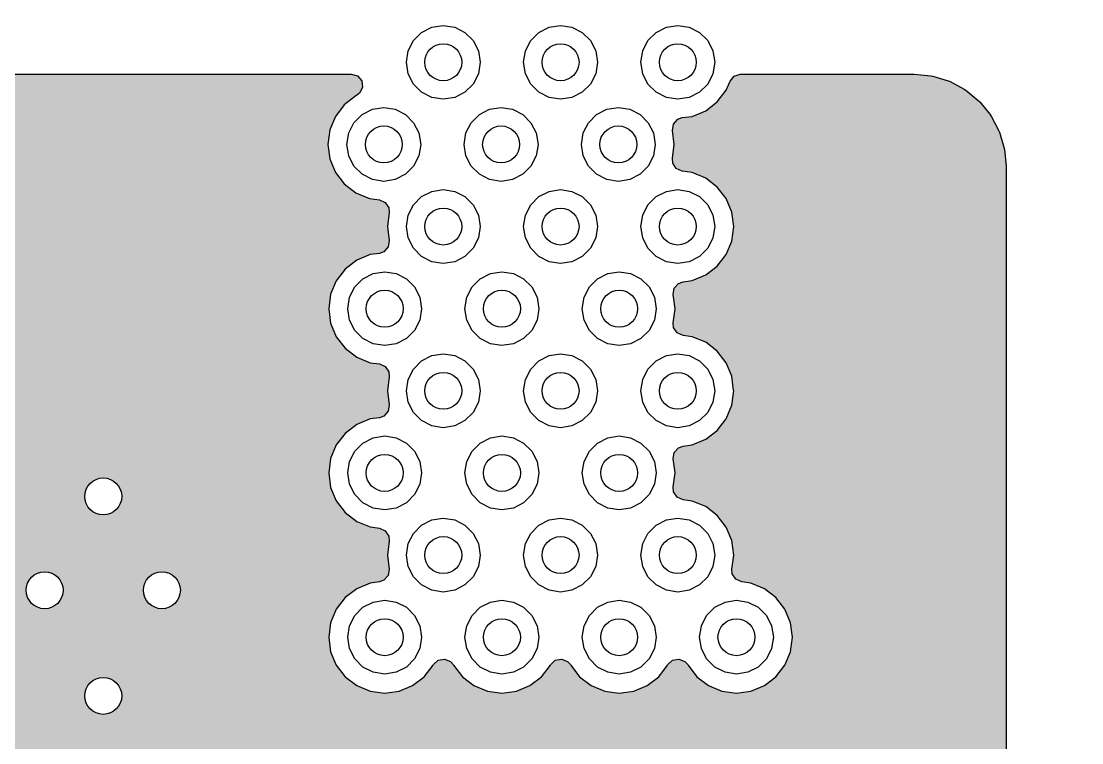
# Model space of a CAD drawing. Header units: millimetres. Extents: x -3894 to -3474, y -291 to 6.
# Drawn here: x -3807.36 to -3795.87, y -209.25 to -201.44 of the extents above; entities that cross this region are included whole.
import ezdxf

# ---------------------------------------------------------------- set-up
doc = ezdxf.new("R2010")
doc.units = ezdxf.units.MM
doc.layers.add('BLACK', color=7, linetype='Continuous')

msp = doc.modelspace()

# ---------------------------------------------------------------- hatches: boundary and pattern name
h = msp.add_hatch(color=256)
h.paths.add_polyline_path([(-3808.922, -208.92, -0.555985), (-3809.211, -208.741, -0.555985), (-3808.922, -208.562), (-3808.922, -206.761, -0.555985), (-3809.211, -206.582, -0.555985), (-3808.922, -206.403), (-3808.922, -202.01), (-3812.214, -202.01), (-3812.269, -202.023), (-3812.321, -202.071), (-3812.338, -202.138), (-3812.316, -202.205), (-3812.237, -202.268), (-3812.139, -202.344), (-3812.042, -202.469), (-3811.982, -202.615), (-3811.961, -202.772), (-3811.982, -202.929), (-3812.042, -203.075), (-3812.139, -203.2), (-3812.264, -203.296), (-3812.41, -203.357), (-3812.509, -203.37), (-3812.559, -203.388), (-3812.605, -203.44), (-3812.616, -203.509), (-3812.596, -203.661), (-3812.616, -203.813), (-3812.612, -203.865), (-3812.573, -203.923), (-3812.509, -203.952), (-3812.41, -203.965), (-3812.264, -204.025), (-3812.139, -204.122), (-3812.042, -204.247), (-3811.982, -204.393), (-3811.961, -204.55), (-3811.982, -204.707), (-3812.042, -204.853), (-3812.139, -204.978), (-3812.264, -205.074), (-3812.41, -205.135), (-3812.509, -205.148), (-3812.559, -205.166), (-3812.605, -205.218), (-3812.616, -205.287), (-3812.596, -205.439), (-3812.616, -205.591), (-3812.612, -205.643), (-3812.573, -205.701), (-3812.509, -205.73), (-3812.41, -205.743), (-3812.264, -205.803), (-3812.139, -205.9), (-3812.042, -206.025), (-3811.982, -206.171), (-3811.975, -206.223), (-3811.961, -206.328), (-3811.961, -206.328), (-3811.962, -206.335), (-3811.982, -206.485), (-3812.042, -206.631), (-3812.139, -206.756), (-3812.264, -206.852), (-3812.41, -206.913), (-3812.509, -206.926), (-3812.559, -206.944), (-3812.605, -206.996), (-3812.616, -207.065), (-3812.596, -207.217), (-3812.616, -207.369), (-3812.612, -207.421), (-3812.573, -207.479), (-3812.509, -207.508), (-3812.41, -207.521), (-3812.264, -207.581), (-3812.139, -207.678), (-3812.042, -207.803), (-3811.982, -207.949), (-3811.961, -208.106), (-3811.982, -208.263), (-3812.042, -208.409), (-3812.139, -208.534), (-3812.264, -208.63), (-3812.41, -208.691), (-3812.515, -208.705), (-3812.567, -208.711), (-3812.645, -208.701), (-3812.724, -208.691), (-3812.87, -208.63), (-3812.995, -208.534), (-3813.103, -208.393), (-3813.125, -208.368), (-3813.19, -208.342), (-3813.259, -208.355), (-3813.305, -208.4), (-3813.409, -208.534), (-3813.534, -208.63), (-3813.68, -208.691), (-3813.785, -208.705), (-3813.837, -208.711), (-3813.915, -208.701), (-3813.994, -208.691), (-3814.14, -208.63), (-3814.265, -208.534), (-3814.361, -208.409), (-3814.422, -208.263), (-3814.422, -208.263), (-3814.443, -208.106), (-3814.422, -207.949), (-3814.422, -207.949), (-3814.361, -207.803), (-3814.265, -207.678), (-3814.14, -207.581), (-3813.994, -207.521), (-3813.994, -207.521), (-3813.894, -207.508), (-3813.845, -207.49), (-3813.798, -207.438), (-3813.788, -207.369), (-3813.808, -207.217), (-3813.788, -207.065), (-3813.792, -207.013), (-3813.83, -206.954), (-3813.894, -206.926), (-3813.994, -206.913), (-3814.14, -206.852), (-3814.265, -206.756), (-3814.373, -206.615), (-3814.395, -206.59), (-3814.46, -206.564), (-3814.529, -206.577), (-3814.575, -206.622), (-3814.679, -206.756), (-3814.804, -206.852), (-3814.95, -206.913), (-3815.094, -206.932), (-3815.108, -206.935), (-3815.168, -206.97), (-3815.199, -207.033), (-3815.192, -207.102), (-3815.157, -207.187), (-3815.136, -207.344), (-3815.157, -207.501), (-3815.217, -207.647), (-3815.314, -207.772), (-3815.439, -207.868), (-3815.585, -207.929), (-3815.69, -207.943), (-3815.742, -207.949), (-3815.82, -207.939), (-3815.899, -207.929), (-3816.045, -207.868), (-3816.17, -207.772), (-3816.266, -207.647), (-3816.294, -207.581), (-3816.327, -207.501), (-3816.327, -207.501), (-3816.348, -207.344), (-3816.327, -207.187), (-3816.295, -207.109), (-3816.29, -207.095), (-3816.291, -207.026), (-3816.329, -206.967), (-3816.393, -206.939), (-3816.467, -206.929), (-3816.539, -206.92), (-3816.685, -206.859), (-3816.81, -206.763), (-3816.906, -206.638), (-3816.967, -206.492), (-3816.967, -206.492), (-3816.988, -206.335), (-3816.968, -206.189), (-3816.97, -206.115), (-3817.008, -206.057), (-3817.072, -206.029), (-3817.139, -206.02), (-3817.285, -205.959), (-3817.41, -205.863), (-3817.506, -205.738), (-3817.567, -205.592), (-3817.567, -205.592), (-3817.588, -205.435), (-3817.567, -205.278), (-3817.567, -205.278), (-3817.506, -205.132), (-3817.41, -205.007), (-3817.285, -204.91), (-3817.139, -204.85), (-3817.069, -204.841), (-3817.02, -204.823), (-3816.973, -204.771), (-3816.963, -204.702), (-3816.983, -204.55), (-3816.962, -204.393), (-3816.962, -204.393), (-3816.901, -204.247), (-3816.805, -204.122), (-3816.68, -204.025), (-3816.534, -203.965), (-3816.434, -203.952), (-3816.385, -203.934), (-3816.338, -203.882), (-3816.328, -203.813), (-3816.348, -203.661), (-3816.328, -203.509), (-3816.332, -203.457), (-3816.37, -203.398), (-3816.434, -203.37), (-3816.534, -203.357), (-3816.68, -203.296), (-3816.805, -203.2), (-3816.901, -203.075), (-3816.912, -203.049), (-3816.962, -202.929), (-3816.962, -202.929), (-3816.983, -202.772), (-3816.962, -202.615), (-3816.962, -202.615), (-3816.901, -202.469), (-3816.805, -202.344), (-3816.673, -202.242), (-3816.673, -202.242), (-3816.636, -202.215), (-3816.607, -202.151), (-3816.617, -202.082), (-3816.663, -202.029), (-3816.73, -202.01), (-3819.181, -202.01), (-3819.193, -202.01), (-3819.37, -202.028), (-3819.394, -202.033), (-3819.558, -202.082), (-3819.58, -202.092), (-3819.732, -202.173), (-3819.752, -202.186), (-3819.885, -202.295), (-3819.902, -202.312), (-3820.011, -202.445), (-3820.024, -202.465), (-3820.105, -202.616), (-3820.114, -202.639), (-3820.164, -202.803), (-3820.169, -202.827), (-3820.186, -203.004), (-3820.187, -203.016), (-3820.187, -209.122), (-3820.187, -210.147), (-3808.922, -210.147)])
h.paths.add_polyline_path([(-3803.947, -204.853), (-3804.008, -204.707), (-3804.008, -204.707), (-3804.029, -204.55), (-3804.008, -204.393), (-3804.008, -204.393), (-3803.947, -204.247), (-3803.851, -204.122), (-3803.726, -204.025), (-3803.58, -203.965), (-3803.48, -203.952), (-3803.431, -203.934), (-3803.384, -203.882), (-3803.374, -203.813), (-3803.394, -203.661), (-3803.374, -203.51), (-3803.378, -203.458), (-3803.417, -203.399), (-3803.48, -203.371), (-3803.589, -203.357), (-3803.735, -203.296), (-3803.861, -203.2), (-3803.957, -203.075), (-3803.967, -203.049), (-3804.017, -202.929), (-3804.017, -202.929), (-3804.038, -202.772), (-3804.017, -202.615), (-3804.017, -202.615), (-3803.957, -202.469), (-3803.861, -202.344), (-3803.729, -202.242), (-3803.729, -202.242), (-3803.691, -202.215), (-3803.662, -202.151), (-3803.672, -202.082), (-3803.718, -202.029), (-3803.785, -202.01), (-3808.922, -202.01), (-3808.922, -206.403, -0.285359), (-3808.811, -206.582, -0.285359), (-3808.922, -206.761), (-3808.922, -208.562, -0.285359), (-3808.811, -208.741, -0.285359), (-3808.922, -208.92), (-3808.922, -210.147), (-3796.692, -210.147), (-3796.692, -203.016), (-3796.692, -203.004), (-3796.71, -202.827), (-3796.715, -202.803), (-3796.764, -202.639), (-3796.774, -202.616), (-3796.855, -202.465), (-3796.868, -202.445), (-3796.977, -202.312), (-3796.994, -202.295), (-3797.127, -202.186), (-3797.147, -202.173), (-3797.298, -202.092), (-3797.321, -202.082), (-3797.485, -202.033), (-3797.509, -202.028), (-3797.686, -202.01), (-3797.698, -202.01), (-3799.568, -202.01), (-3799.572, -202.01), (-3799.638, -202.032), (-3799.682, -202.086), (-3799.723, -202.186), (-3799.82, -202.311), (-3799.945, -202.407), (-3800.091, -202.468), (-3800.2, -202.482), (-3800.249, -202.5), (-3800.296, -202.552), (-3800.306, -202.621), (-3800.287, -202.772), (-3800.306, -202.922), (-3800.302, -202.975), (-3800.264, -203.033), (-3800.2, -203.061), (-3800.091, -203.076), (-3800.091, -203.076), (-3799.945, -203.136), (-3799.82, -203.233), (-3799.723, -203.358), (-3799.663, -203.504), (-3799.642, -203.661), (-3799.663, -203.818), (-3799.723, -203.964), (-3799.82, -204.089), (-3799.945, -204.185), (-3800.091, -204.246), (-3800.19, -204.259), (-3800.24, -204.277), (-3800.286, -204.329), (-3800.297, -204.398), (-3800.277, -204.55), (-3800.297, -204.702), (-3800.293, -204.754), (-3800.254, -204.812), (-3800.19, -204.841), (-3800.091, -204.854), (-3799.945, -204.914), (-3799.82, -205.011), (-3799.723, -205.136), (-3799.663, -205.282), (-3799.643, -205.435), (-3799.642, -205.439), (-3799.663, -205.596), (-3799.723, -205.742), (-3799.82, -205.867), (-3799.945, -205.963), (-3800.091, -206.024), (-3800.19, -206.037), (-3800.24, -206.055), (-3800.286, -206.107), (-3800.297, -206.176), (-3800.277, -206.328), (-3800.297, -206.48), (-3800.293, -206.532), (-3800.254, -206.59), (-3800.19, -206.619), (-3800.091, -206.632), (-3799.945, -206.692), (-3799.82, -206.789), (-3799.723, -206.914), (-3799.663, -207.06), (-3799.642, -207.217), (-3799.662, -207.369), (-3799.658, -207.421), (-3799.619, -207.479), (-3799.555, -207.508), (-3799.456, -207.521), (-3799.31, -207.581), (-3799.185, -207.678), (-3799.088, -207.803), (-3799.028, -207.949), (-3799.007, -208.106), (-3799.028, -208.263), (-3799.088, -208.409), (-3799.185, -208.534), (-3799.31, -208.63), (-3799.456, -208.691), (-3799.561, -208.705), (-3799.613, -208.711), (-3799.691, -208.701), (-3799.77, -208.691), (-3799.916, -208.63), (-3800.041, -208.534), (-3800.149, -208.393), (-3800.171, -208.368), (-3800.236, -208.342), (-3800.305, -208.355), (-3800.351, -208.4), (-3800.455, -208.534), (-3800.58, -208.63), (-3800.726, -208.691), (-3800.831, -208.705), (-3800.883, -208.711), (-3800.961, -208.701), (-3801.04, -208.691), (-3801.186, -208.63), (-3801.311, -208.534), (-3801.419, -208.393), (-3801.441, -208.368), (-3801.506, -208.342), (-3801.575, -208.355), (-3801.621, -208.4), (-3801.725, -208.534), (-3801.85, -208.63), (-3801.996, -208.691), (-3802.101, -208.705), (-3802.153, -208.711), (-3802.231, -208.701), (-3802.31, -208.691), (-3802.456, -208.63), (-3802.581, -208.534), (-3802.689, -208.393), (-3802.711, -208.368), (-3802.776, -208.342), (-3802.845, -208.355), (-3802.891, -208.4), (-3802.995, -208.534), (-3803.12, -208.63), (-3803.266, -208.691), (-3803.371, -208.705), (-3803.423, -208.711), (-3803.501, -208.701), (-3803.58, -208.691), (-3803.726, -208.63), (-3803.851, -208.534), (-3803.947, -208.409), (-3804.008, -208.263), (-3804.008, -208.263), (-3804.029, -208.106), (-3804.008, -207.949), (-3804.008, -207.949), (-3803.947, -207.803), (-3803.851, -207.678), (-3803.726, -207.581), (-3803.58, -207.521), (-3803.48, -207.508), (-3803.431, -207.49), (-3803.384, -207.438), (-3803.374, -207.369), (-3803.394, -207.217), (-3803.374, -207.065), (-3803.378, -207.013), (-3803.416, -206.954), (-3803.48, -206.926), (-3803.58, -206.913), (-3803.726, -206.852), (-3803.851, -206.756), (-3803.947, -206.631), (-3804.008, -206.485), (-3804.008, -206.485), (-3804.029, -206.328), (-3804.008, -206.171), (-3804.008, -206.171), (-3803.947, -206.025), (-3803.851, -205.9), (-3803.726, -205.803), (-3803.58, -205.743), (-3803.48, -205.73), (-3803.431, -205.712), (-3803.384, -205.66), (-3803.374, -205.591), (-3803.394, -205.439), (-3803.374, -205.287), (-3803.378, -205.235), (-3803.416, -205.176), (-3803.48, -205.148), (-3803.58, -205.135), (-3803.726, -205.074), (-3803.851, -204.978)])
h.paths.add_polyline_path([(-3807.541, -206.582, -1), (-3807.941, -206.582, -1)], flags=16)
h.paths.add_polyline_path([(-3806.271, -206.582, -1), (-3806.671, -206.582, -1)], flags=16)
h.paths.add_polyline_path([(-3806.906, -207.598, -1), (-3807.306, -207.598, -1)], flags=16)
h.paths.add_polyline_path([(-3808.176, -207.598, -1), (-3808.576, -207.598, -1)], flags=16)
h.paths.add_polyline_path([(-3805.636, -207.598, -1), (-3806.036, -207.598, -1)], flags=16)
h.paths.add_polyline_path([(-3807.541, -208.741, -1), (-3807.941, -208.741, -1)], flags=16)
h.paths.add_polyline_path([(-3806.271, -208.741, -1), (-3806.671, -208.741, -1)], flags=16)
h.paths.add_polyline_path([(-3806.906, -209.757, -1), (-3807.306, -209.757, -1)], flags=16)
h.paths.add_polyline_path([(-3808.176, -209.757, -1), (-3808.576, -209.757, -1)], flags=16)
h.paths.add_polyline_path([(-3805.636, -209.757, -1), (-3806.036, -209.757, -1)], flags=16)

# ---------------------------------------------------------------- linework, layer by layer
at = {"layer": 'BLACK', "linetype": 'Continuous'}
for p, q in [((-3802.911, -201.502), (-3802.788, -201.483)), ((-3802.788, -201.483), (-3802.664, -201.502)), ((-3801.641, -201.502), (-3801.518, -201.483)), ((-3801.518, -201.483), (-3801.394, -201.502)), ((-3800.371, -201.502), (-3800.248, -201.483)), ((-3800.248, -201.483), (-3800.124, -201.502)), ((-3803.111, -201.648), (-3803.023, -201.559)), ((-3803.023, -201.559), (-3802.911, -201.502)), ((-3802.664, -201.502), (-3802.553, -201.559)), ((-3802.553, -201.559), (-3802.464, -201.648)), ((-3801.841, -201.648), (-3801.753, -201.559)), ((-3801.753, -201.559), (-3801.641, -201.502)), ((-3801.394, -201.502), (-3801.283, -201.559)), ((-3801.283, -201.559), (-3801.194, -201.648)), ((-3800.571, -201.648), (-3800.483, -201.559)), ((-3800.483, -201.559), (-3800.371, -201.502)), ((-3800.124, -201.502), (-3800.013, -201.559)), ((-3800.013, -201.559), (-3799.924, -201.648)), ((-3803.168, -201.759), (-3803.111, -201.648)), ((-3802.464, -201.648), (-3802.407, -201.759)), ((-3801.898, -201.759), (-3801.841, -201.648)), ((-3801.194, -201.648), (-3801.137, -201.759)), ((-3800.628, -201.759), (-3800.571, -201.648)), ((-3799.924, -201.648), (-3799.867, -201.759)), ((-3803.188, -201.883), (-3803.168, -201.759)), ((-3802.407, -201.759), (-3802.388, -201.883)), ((-3801.918, -201.883), (-3801.898, -201.759)), ((-3801.137, -201.759), (-3801.118, -201.883)), ((-3800.648, -201.883), (-3800.628, -201.759)), ((-3799.867, -201.759), (-3799.848, -201.883)), ((-3803.168, -202.006), (-3803.188, -201.883)), ((-3802.388, -201.883), (-3802.407, -202.006)), ((-3801.898, -202.006), (-3801.918, -201.883)), ((-3801.118, -201.883), (-3801.137, -202.006)), ((-3800.628, -202.006), (-3800.648, -201.883)), ((-3799.848, -201.883), (-3799.867, -202.006)), ((-3812.214, -202.01), (-3803.785, -202.01)), ((-3803.785, -202.01), (-3803.718, -202.029)), ((-3803.718, -202.029), (-3803.672, -202.082)), ((-3803.111, -202.118), (-3803.168, -202.006)), ((-3802.407, -202.006), (-3802.464, -202.118)), ((-3801.841, -202.118), (-3801.898, -202.006)), ((-3801.137, -202.006), (-3801.194, -202.118)), ((-3800.571, -202.118), (-3800.628, -202.006)), ((-3799.867, -202.006), (-3799.924, -202.118)), ((-3799.682, -202.086), (-3799.638, -202.032)), ((-3799.638, -202.032), (-3799.572, -202.01)), ((-3799.572, -202.01), (-3799.568, -202.01)), ((-3799.568, -202.01), (-3797.698, -202.01)), ((-3797.698, -202.01), (-3797.686, -202.01)), ((-3797.686, -202.01), (-3797.509, -202.028)), ((-3797.509, -202.028), (-3797.485, -202.033)), ((-3797.485, -202.033), (-3797.321, -202.082)), ((-3803.662, -202.151), (-3803.691, -202.215)), ((-3803.672, -202.082), (-3803.662, -202.151)), ((-3803.023, -202.206), (-3803.111, -202.118)), ((-3802.464, -202.118), (-3802.553, -202.206)), ((-3801.753, -202.206), (-3801.841, -202.118)), ((-3801.194, -202.118), (-3801.283, -202.206)), ((-3800.483, -202.206), (-3800.571, -202.118)), ((-3799.924, -202.118), (-3800.013, -202.206)), ((-3799.723, -202.186), (-3799.682, -202.086)), ((-3797.321, -202.082), (-3797.298, -202.092)), ((-3797.298, -202.092), (-3797.147, -202.173)), ((-3797.147, -202.173), (-3797.127, -202.186)), ((-3803.735, -202.247), (-3803.861, -202.344)), ((-3803.728, -202.243), (-3803.735, -202.247)), ((-3803.691, -202.215), (-3803.729, -202.242)), ((-3803.729, -202.242), (-3803.728, -202.243)), ((-3802.911, -202.263), (-3803.023, -202.206)), ((-3802.788, -202.283), (-3802.911, -202.263)), ((-3802.664, -202.263), (-3802.788, -202.283)), ((-3802.553, -202.206), (-3802.664, -202.263)), ((-3801.641, -202.263), (-3801.753, -202.206)), ((-3801.518, -202.283), (-3801.641, -202.263)), ((-3801.394, -202.263), (-3801.518, -202.283)), ((-3801.283, -202.206), (-3801.394, -202.263)), ((-3800.371, -202.263), (-3800.483, -202.206)), ((-3800.248, -202.283), (-3800.371, -202.263)), ((-3800.124, -202.263), (-3800.248, -202.283)), ((-3800.013, -202.206), (-3800.124, -202.263)), ((-3799.82, -202.311), (-3799.723, -202.186)), ((-3797.127, -202.186), (-3796.994, -202.295)), ((-3796.994, -202.295), (-3796.977, -202.312)), ((-3803.861, -202.344), (-3803.957, -202.469)), ((-3803.667, -202.448), (-3803.556, -202.391)), ((-3803.556, -202.391), (-3803.432, -202.372)), ((-3803.432, -202.372), (-3803.309, -202.391)), ((-3803.309, -202.391), (-3803.197, -202.448)), ((-3802.397, -202.448), (-3802.286, -202.391)), ((-3802.286, -202.391), (-3802.162, -202.372)), ((-3802.162, -202.372), (-3802.039, -202.391)), ((-3802.039, -202.391), (-3801.927, -202.448)), ((-3801.127, -202.448), (-3801.016, -202.391)), ((-3801.016, -202.391), (-3800.892, -202.372)), ((-3800.892, -202.372), (-3800.769, -202.391)), ((-3800.769, -202.391), (-3800.657, -202.448)), ((-3800.091, -202.468), (-3799.945, -202.407)), ((-3799.945, -202.407), (-3799.82, -202.311)), ((-3796.977, -202.312), (-3796.868, -202.445)), ((-3803.957, -202.469), (-3804.017, -202.615)), ((-3803.756, -202.537), (-3803.667, -202.448)), ((-3803.197, -202.448), (-3803.109, -202.537)), ((-3802.486, -202.537), (-3802.397, -202.448)), ((-3801.927, -202.448), (-3801.839, -202.537)), ((-3801.216, -202.537), (-3801.127, -202.448)), ((-3800.657, -202.448), (-3800.569, -202.537)), ((-3800.296, -202.552), (-3800.249, -202.5)), ((-3800.249, -202.5), (-3800.2, -202.482)), ((-3800.2, -202.482), (-3800.091, -202.468)), ((-3796.868, -202.445), (-3796.855, -202.465)), ((-3796.855, -202.465), (-3796.774, -202.616)), ((-3804.017, -202.615), (-3804.038, -202.772)), ((-3804.017, -202.615), (-3804.017, -202.615)), ((-3803.813, -202.648), (-3803.756, -202.537)), ((-3803.109, -202.537), (-3803.052, -202.648)), ((-3802.543, -202.648), (-3802.486, -202.537)), ((-3801.839, -202.537), (-3801.782, -202.648)), ((-3801.273, -202.648), (-3801.216, -202.537)), ((-3800.569, -202.537), (-3800.512, -202.648)), ((-3800.306, -202.621), (-3800.296, -202.552)), ((-3800.287, -202.772), (-3800.306, -202.621)), ((-3796.774, -202.616), (-3796.764, -202.639)), ((-3796.764, -202.639), (-3796.715, -202.803)), ((-3803.832, -202.772), (-3803.813, -202.648)), ((-3803.052, -202.648), (-3803.032, -202.772)), ((-3802.562, -202.772), (-3802.543, -202.648)), ((-3801.782, -202.648), (-3801.762, -202.772)), ((-3801.292, -202.772), (-3801.273, -202.648)), ((-3800.512, -202.648), (-3800.492, -202.772)), ((-3804.038, -202.772), (-3804.038, -202.772)), ((-3804.038, -202.772), (-3804.017, -202.929)), ((-3803.813, -202.895), (-3803.832, -202.772)), ((-3803.032, -202.772), (-3803.052, -202.895)), ((-3802.543, -202.895), (-3802.562, -202.772)), ((-3801.762, -202.772), (-3801.782, -202.895)), ((-3801.273, -202.895), (-3801.292, -202.772)), ((-3800.492, -202.772), (-3800.512, -202.895)), ((-3800.306, -202.922), (-3800.287, -202.772)), ((-3796.715, -202.803), (-3796.71, -202.827)), ((-3796.71, -202.827), (-3796.692, -203.004)), ((-3804.017, -202.929), (-3804.017, -202.929)), ((-3804.017, -202.929), (-3803.967, -203.049)), ((-3803.756, -203.007), (-3803.813, -202.895)), ((-3803.052, -202.895), (-3803.109, -203.007)), ((-3802.486, -203.007), (-3802.543, -202.895)), ((-3801.782, -202.895), (-3801.839, -203.007)), ((-3801.216, -203.007), (-3801.273, -202.895)), ((-3800.512, -202.895), (-3800.569, -203.007)), ((-3800.302, -202.975), (-3800.306, -202.922)), ((-3800.264, -203.033), (-3800.302, -202.975)), ((-3803.967, -203.049), (-3803.957, -203.075)), ((-3803.957, -203.075), (-3803.861, -203.2)), ((-3803.667, -203.095), (-3803.756, -203.007)), ((-3803.556, -203.152), (-3803.667, -203.095)), ((-3803.197, -203.095), (-3803.309, -203.152)), ((-3803.109, -203.007), (-3803.197, -203.095)), ((-3802.397, -203.095), (-3802.486, -203.007)), ((-3802.286, -203.152), (-3802.397, -203.095)), ((-3801.927, -203.095), (-3802.039, -203.152)), ((-3801.839, -203.007), (-3801.927, -203.095)), ((-3801.127, -203.095), (-3801.216, -203.007)), ((-3801.016, -203.152), (-3801.127, -203.095)), ((-3800.657, -203.095), (-3800.769, -203.152)), ((-3800.569, -203.007), (-3800.657, -203.095)), ((-3800.2, -203.061), (-3800.264, -203.033)), ((-3800.091, -203.076), (-3800.2, -203.061)), ((-3799.945, -203.136), (-3800.091, -203.076)), ((-3800.091, -203.076), (-3800.091, -203.076)), ((-3796.692, -203.004), (-3796.692, -203.016)), ((-3796.692, -203.016), (-3796.692, -221.324)), ((-3803.861, -203.2), (-3803.735, -203.296)), ((-3803.432, -203.172), (-3803.556, -203.152)), ((-3803.309, -203.152), (-3803.432, -203.172)), ((-3802.162, -203.172), (-3802.286, -203.152)), ((-3802.039, -203.152), (-3802.162, -203.172)), ((-3800.892, -203.172), (-3801.016, -203.152)), ((-3800.769, -203.152), (-3800.892, -203.172)), ((-3799.82, -203.233), (-3799.945, -203.136)), ((-3803.735, -203.296), (-3803.589, -203.357)), ((-3803.023, -203.337), (-3802.911, -203.28)), ((-3802.911, -203.28), (-3802.788, -203.261)), ((-3802.788, -203.261), (-3802.664, -203.28)), ((-3802.664, -203.28), (-3802.553, -203.337)), ((-3801.753, -203.337), (-3801.641, -203.28)), ((-3801.641, -203.28), (-3801.518, -203.261)), ((-3801.518, -203.261), (-3801.394, -203.28)), ((-3801.394, -203.28), (-3801.283, -203.337)), ((-3800.483, -203.337), (-3800.371, -203.28)), ((-3800.371, -203.28), (-3800.248, -203.261)), ((-3800.248, -203.261), (-3800.124, -203.28)), ((-3800.124, -203.28), (-3800.013, -203.337)), ((-3799.723, -203.358), (-3799.82, -203.233)), ((-3803.589, -203.357), (-3803.48, -203.371)), ((-3803.48, -203.371), (-3803.417, -203.399)), ((-3803.417, -203.399), (-3803.378, -203.458)), ((-3803.168, -203.537), (-3803.111, -203.426)), ((-3803.111, -203.426), (-3803.023, -203.337)), ((-3802.553, -203.337), (-3802.464, -203.426)), ((-3802.464, -203.426), (-3802.407, -203.537)), ((-3801.898, -203.537), (-3801.841, -203.426)), ((-3801.841, -203.426), (-3801.753, -203.337)), ((-3801.283, -203.337), (-3801.194, -203.426)), ((-3801.194, -203.426), (-3801.137, -203.537)), ((-3800.628, -203.537), (-3800.571, -203.426)), ((-3800.571, -203.426), (-3800.483, -203.337)), ((-3800.013, -203.337), (-3799.924, -203.426)), ((-3799.924, -203.426), (-3799.867, -203.537)), ((-3799.663, -203.504), (-3799.723, -203.358)), ((-3803.374, -203.51), (-3803.394, -203.661)), ((-3803.378, -203.458), (-3803.374, -203.51)), ((-3803.188, -203.661), (-3803.168, -203.537)), ((-3802.407, -203.537), (-3802.388, -203.661)), ((-3801.918, -203.661), (-3801.898, -203.537)), ((-3801.137, -203.537), (-3801.118, -203.661)), ((-3800.648, -203.661), (-3800.628, -203.537)), ((-3799.867, -203.537), (-3799.848, -203.661)), ((-3799.642, -203.661), (-3799.663, -203.504)), ((-3803.394, -203.661), (-3803.394, -203.661)), ((-3803.394, -203.661), (-3803.374, -203.813)), ((-3803.168, -203.784), (-3803.188, -203.661)), ((-3802.388, -203.661), (-3802.407, -203.784)), ((-3801.898, -203.784), (-3801.918, -203.661)), ((-3801.118, -203.661), (-3801.137, -203.784)), ((-3800.628, -203.784), (-3800.648, -203.661)), ((-3799.848, -203.661), (-3799.867, -203.784)), ((-3799.663, -203.818), (-3799.642, -203.661)), ((-3803.111, -203.896), (-3803.168, -203.784)), ((-3802.407, -203.784), (-3802.464, -203.896)), ((-3801.841, -203.896), (-3801.898, -203.784)), ((-3801.137, -203.784), (-3801.194, -203.896)), ((-3800.571, -203.896), (-3800.628, -203.784)), ((-3799.867, -203.784), (-3799.924, -203.896)), ((-3803.384, -203.882), (-3803.431, -203.934)), ((-3803.374, -203.813), (-3803.384, -203.882)), ((-3803.023, -203.984), (-3803.111, -203.896)), ((-3802.464, -203.896), (-3802.553, -203.984)), ((-3801.753, -203.984), (-3801.841, -203.896)), ((-3801.194, -203.896), (-3801.283, -203.984)), ((-3800.483, -203.984), (-3800.571, -203.896)), ((-3799.924, -203.896), (-3800.013, -203.984)), ((-3799.723, -203.964), (-3799.663, -203.818)), ((-3803.58, -203.965), (-3803.726, -204.025)), ((-3803.48, -203.952), (-3803.58, -203.965)), ((-3803.58, -203.965), (-3803.58, -203.965)), ((-3803.431, -203.934), (-3803.48, -203.952)), ((-3802.911, -204.041), (-3803.023, -203.984)), ((-3802.553, -203.984), (-3802.664, -204.041)), ((-3801.641, -204.041), (-3801.753, -203.984)), ((-3801.283, -203.984), (-3801.394, -204.041)), ((-3800.371, -204.041), (-3800.483, -203.984)), ((-3800.013, -203.984), (-3800.124, -204.041)), ((-3799.82, -204.089), (-3799.723, -203.964)), ((-3803.851, -204.122), (-3803.947, -204.247)), ((-3803.726, -204.025), (-3803.851, -204.122)), ((-3802.788, -204.061), (-3802.911, -204.041)), ((-3802.664, -204.041), (-3802.788, -204.061)), ((-3801.518, -204.061), (-3801.641, -204.041)), ((-3801.394, -204.041), (-3801.518, -204.061)), ((-3800.248, -204.061), (-3800.371, -204.041)), ((-3800.124, -204.041), (-3800.248, -204.061)), ((-3799.945, -204.185), (-3799.82, -204.089)), ((-3803.947, -204.247), (-3804.008, -204.393)), ((-3803.746, -204.315), (-3803.658, -204.226)), ((-3803.658, -204.226), (-3803.546, -204.169)), ((-3803.546, -204.169), (-3803.423, -204.15)), ((-3803.423, -204.15), (-3803.299, -204.169)), ((-3803.299, -204.169), (-3803.188, -204.226)), ((-3803.188, -204.226), (-3803.099, -204.315)), ((-3802.476, -204.315), (-3802.388, -204.226)), ((-3802.388, -204.226), (-3802.276, -204.169)), ((-3802.276, -204.169), (-3802.153, -204.15)), ((-3802.153, -204.15), (-3802.029, -204.169)), ((-3802.029, -204.169), (-3801.918, -204.226)), ((-3801.918, -204.226), (-3801.829, -204.315)), ((-3801.206, -204.315), (-3801.118, -204.226)), ((-3801.118, -204.226), (-3801.006, -204.169)), ((-3801.006, -204.169), (-3800.883, -204.15)), ((-3800.883, -204.15), (-3800.759, -204.169)), ((-3800.759, -204.169), (-3800.648, -204.226)), ((-3800.648, -204.226), (-3800.559, -204.315)), ((-3800.19, -204.259), (-3800.091, -204.246)), ((-3800.091, -204.246), (-3799.945, -204.185)), ((-3803.803, -204.426), (-3803.746, -204.315)), ((-3803.099, -204.315), (-3803.042, -204.426)), ((-3802.533, -204.426), (-3802.476, -204.315)), ((-3801.829, -204.315), (-3801.772, -204.426)), ((-3801.263, -204.426), (-3801.206, -204.315)), ((-3800.559, -204.315), (-3800.502, -204.426)), ((-3800.297, -204.398), (-3800.286, -204.329)), ((-3800.286, -204.329), (-3800.24, -204.277)), ((-3800.24, -204.277), (-3800.19, -204.259)), ((-3804.008, -204.393), (-3804.029, -204.55)), ((-3804.008, -204.393), (-3804.008, -204.393)), ((-3803.823, -204.55), (-3803.803, -204.426)), ((-3803.042, -204.426), (-3803.023, -204.55)), ((-3802.553, -204.55), (-3802.533, -204.426)), ((-3801.772, -204.426), (-3801.753, -204.55)), ((-3801.283, -204.55), (-3801.263, -204.426)), ((-3800.502, -204.426), (-3800.483, -204.55)), ((-3800.277, -204.55), (-3800.297, -204.398)), ((-3804.029, -204.55), (-3804.029, -204.55)), ((-3804.029, -204.55), (-3804.008, -204.707)), ((-3803.803, -204.673), (-3803.823, -204.55)), ((-3803.023, -204.55), (-3803.042, -204.673)), ((-3802.533, -204.673), (-3802.553, -204.55)), ((-3801.753, -204.55), (-3801.772, -204.673)), ((-3801.263, -204.673), (-3801.283, -204.55)), ((-3800.483, -204.55), (-3800.502, -204.673)), ((-3800.297, -204.702), (-3800.277, -204.55)), ((-3804.008, -204.707), (-3804.008, -204.707)), ((-3804.008, -204.707), (-3803.947, -204.853)), ((-3803.746, -204.785), (-3803.803, -204.673)), ((-3803.042, -204.673), (-3803.099, -204.785)), ((-3802.476, -204.785), (-3802.533, -204.673)), ((-3801.772, -204.673), (-3801.829, -204.785)), ((-3801.206, -204.785), (-3801.263, -204.673)), ((-3800.502, -204.673), (-3800.559, -204.785)), ((-3800.293, -204.754), (-3800.297, -204.702)), ((-3803.658, -204.873), (-3803.746, -204.785)), ((-3803.099, -204.785), (-3803.188, -204.873)), ((-3802.388, -204.873), (-3802.476, -204.785)), ((-3801.829, -204.785), (-3801.918, -204.873)), ((-3801.118, -204.873), (-3801.206, -204.785)), ((-3800.559, -204.785), (-3800.648, -204.873)), ((-3800.254, -204.812), (-3800.293, -204.754)), ((-3800.19, -204.841), (-3800.254, -204.812)), ((-3803.947, -204.853), (-3803.851, -204.978)), ((-3803.546, -204.93), (-3803.658, -204.873)), ((-3803.423, -204.95), (-3803.546, -204.93)), ((-3803.299, -204.93), (-3803.423, -204.95)), ((-3803.188, -204.873), (-3803.299, -204.93)), ((-3802.276, -204.93), (-3802.388, -204.873)), ((-3802.153, -204.95), (-3802.276, -204.93)), ((-3802.029, -204.93), (-3802.153, -204.95)), ((-3801.918, -204.873), (-3802.029, -204.93)), ((-3801.006, -204.93), (-3801.118, -204.873)), ((-3800.883, -204.95), (-3801.006, -204.93)), ((-3800.759, -204.93), (-3800.883, -204.95)), ((-3800.648, -204.873), (-3800.759, -204.93)), ((-3800.091, -204.854), (-3800.19, -204.841)), ((-3799.945, -204.914), (-3800.091, -204.854)), ((-3799.82, -205.011), (-3799.945, -204.914)), ((-3803.851, -204.978), (-3803.726, -205.074)), ((-3802.911, -205.058), (-3802.788, -205.039)), ((-3802.788, -205.039), (-3802.664, -205.058)), ((-3801.641, -205.058), (-3801.518, -205.039)), ((-3801.518, -205.039), (-3801.394, -205.058)), ((-3800.371, -205.058), (-3800.248, -205.039)), ((-3800.248, -205.039), (-3800.124, -205.058)), ((-3799.723, -205.136), (-3799.82, -205.011)), ((-3803.726, -205.074), (-3803.58, -205.135)), ((-3803.58, -205.135), (-3803.48, -205.148)), ((-3803.48, -205.148), (-3803.416, -205.176)), ((-3803.111, -205.204), (-3803.023, -205.115)), ((-3803.023, -205.115), (-3802.911, -205.058)), ((-3802.664, -205.058), (-3802.553, -205.115)), ((-3802.553, -205.115), (-3802.464, -205.204)), ((-3801.841, -205.204), (-3801.753, -205.115)), ((-3801.753, -205.115), (-3801.641, -205.058)), ((-3801.394, -205.058), (-3801.283, -205.115)), ((-3801.283, -205.115), (-3801.194, -205.204)), ((-3800.571, -205.204), (-3800.483, -205.115)), ((-3800.483, -205.115), (-3800.371, -205.058)), ((-3800.124, -205.058), (-3800.013, -205.115)), ((-3800.013, -205.115), (-3799.924, -205.204)), ((-3799.663, -205.282), (-3799.723, -205.136)), ((-3803.416, -205.176), (-3803.378, -205.235)), ((-3803.378, -205.235), (-3803.374, -205.287)), ((-3803.168, -205.315), (-3803.111, -205.204)), ((-3802.464, -205.204), (-3802.407, -205.315)), ((-3801.898, -205.315), (-3801.841, -205.204)), ((-3801.194, -205.204), (-3801.137, -205.315)), ((-3800.628, -205.315), (-3800.571, -205.204)), ((-3799.924, -205.204), (-3799.867, -205.315)), ((-3799.643, -205.435), (-3799.663, -205.282)), ((-3799.663, -205.282), (-3799.663, -205.282)), ((-3803.374, -205.287), (-3803.394, -205.439)), ((-3803.188, -205.439), (-3803.168, -205.315)), ((-3802.407, -205.315), (-3802.388, -205.439)), ((-3801.918, -205.439), (-3801.898, -205.315)), ((-3801.137, -205.315), (-3801.118, -205.439)), ((-3800.648, -205.439), (-3800.628, -205.315)), ((-3799.867, -205.315), (-3799.848, -205.439)), ((-3803.394, -205.439), (-3803.394, -205.439)), ((-3803.394, -205.439), (-3803.374, -205.591)), ((-3803.168, -205.562), (-3803.188, -205.439)), ((-3802.388, -205.439), (-3802.407, -205.562)), ((-3801.898, -205.562), (-3801.918, -205.439)), ((-3801.118, -205.439), (-3801.137, -205.562)), ((-3800.628, -205.562), (-3800.648, -205.439)), ((-3799.848, -205.439), (-3799.867, -205.562)), ((-3799.663, -205.596), (-3799.642, -205.439)), ((-3799.642, -205.439), (-3799.643, -205.435)), ((-3803.374, -205.591), (-3803.384, -205.66)), ((-3803.111, -205.674), (-3803.168, -205.562)), ((-3802.407, -205.562), (-3802.464, -205.674)), ((-3801.841, -205.674), (-3801.898, -205.562)), ((-3801.137, -205.562), (-3801.194, -205.674)), ((-3800.571, -205.674), (-3800.628, -205.562)), ((-3799.867, -205.562), (-3799.924, -205.674)), ((-3799.723, -205.742), (-3799.663, -205.596)), ((-3803.58, -205.743), (-3803.726, -205.803)), ((-3803.48, -205.73), (-3803.58, -205.743)), ((-3803.58, -205.743), (-3803.58, -205.743)), ((-3803.431, -205.712), (-3803.48, -205.73)), ((-3803.384, -205.66), (-3803.431, -205.712)), ((-3803.023, -205.762), (-3803.111, -205.674)), ((-3802.464, -205.674), (-3802.553, -205.762)), ((-3801.753, -205.762), (-3801.841, -205.674)), ((-3801.194, -205.674), (-3801.283, -205.762)), ((-3800.483, -205.762), (-3800.571, -205.674)), ((-3799.924, -205.674), (-3800.013, -205.762)), ((-3799.82, -205.867), (-3799.723, -205.742)), ((-3803.726, -205.803), (-3803.851, -205.9)), ((-3802.911, -205.819), (-3803.023, -205.762)), ((-3802.788, -205.839), (-3802.911, -205.819)), ((-3802.664, -205.819), (-3802.788, -205.839)), ((-3802.553, -205.762), (-3802.664, -205.819)), ((-3801.641, -205.819), (-3801.753, -205.762)), ((-3801.518, -205.839), (-3801.641, -205.819)), ((-3801.394, -205.819), (-3801.518, -205.839)), ((-3801.283, -205.762), (-3801.394, -205.819)), ((-3800.371, -205.819), (-3800.483, -205.762)), ((-3800.248, -205.839), (-3800.371, -205.819)), ((-3800.124, -205.819), (-3800.248, -205.839)), ((-3800.013, -205.762), (-3800.124, -205.819)), ((-3803.851, -205.9), (-3803.947, -206.025)), ((-3803.658, -206.004), (-3803.546, -205.947)), ((-3803.546, -205.947), (-3803.423, -205.928)), ((-3803.423, -205.928), (-3803.299, -205.947)), ((-3803.299, -205.947), (-3803.188, -206.004)), ((-3802.388, -206.004), (-3802.276, -205.947)), ((-3802.276, -205.947), (-3802.153, -205.928)), ((-3802.153, -205.928), (-3802.029, -205.947)), ((-3802.029, -205.947), (-3801.918, -206.004)), ((-3801.118, -206.004), (-3801.006, -205.947)), ((-3801.006, -205.947), (-3800.883, -205.928)), ((-3800.883, -205.928), (-3800.759, -205.947)), ((-3800.759, -205.947), (-3800.648, -206.004)), ((-3800.091, -206.024), (-3799.945, -205.963)), ((-3799.945, -205.963), (-3799.82, -205.867)), ((-3803.947, -206.025), (-3804.008, -206.171)), ((-3803.746, -206.093), (-3803.658, -206.004)), ((-3803.188, -206.004), (-3803.099, -206.093)), ((-3802.476, -206.093), (-3802.388, -206.004)), ((-3801.918, -206.004), (-3801.829, -206.093)), ((-3801.206, -206.093), (-3801.118, -206.004)), ((-3800.648, -206.004), (-3800.559, -206.093)), ((-3800.286, -206.107), (-3800.24, -206.055)), ((-3800.24, -206.055), (-3800.19, -206.037)), ((-3800.19, -206.037), (-3800.091, -206.024)), ((-3804.008, -206.171), (-3804.029, -206.328)), ((-3804.008, -206.171), (-3804.008, -206.171)), ((-3803.823, -206.328), (-3803.803, -206.204)), ((-3803.803, -206.204), (-3803.746, -206.093)), ((-3803.099, -206.093), (-3803.042, -206.204)), ((-3803.042, -206.204), (-3803.023, -206.328)), ((-3802.553, -206.328), (-3802.533, -206.204)), ((-3802.533, -206.204), (-3802.476, -206.093)), ((-3801.829, -206.093), (-3801.772, -206.204)), ((-3801.772, -206.204), (-3801.753, -206.328)), ((-3801.283, -206.328), (-3801.263, -206.204)), ((-3801.263, -206.204), (-3801.206, -206.093)), ((-3800.559, -206.093), (-3800.502, -206.204)), ((-3800.502, -206.204), (-3800.483, -206.328)), ((-3800.297, -206.176), (-3800.286, -206.107)), ((-3800.277, -206.328), (-3800.297, -206.176)), ((-3804.029, -206.328), (-3804.029, -206.328)), ((-3804.029, -206.328), (-3804.008, -206.485)), ((-3803.803, -206.451), (-3803.823, -206.328)), ((-3803.023, -206.328), (-3803.042, -206.451)), ((-3802.533, -206.451), (-3802.553, -206.328)), ((-3801.753, -206.328), (-3801.772, -206.451)), ((-3801.263, -206.451), (-3801.283, -206.328)), ((-3800.483, -206.328), (-3800.502, -206.451)), ((-3800.297, -206.48), (-3800.277, -206.328)), ((-3804.008, -206.485), (-3804.008, -206.485)), ((-3804.008, -206.485), (-3803.947, -206.631)), ((-3803.746, -206.563), (-3803.803, -206.451)), ((-3803.042, -206.451), (-3803.099, -206.563)), ((-3802.476, -206.563), (-3802.533, -206.451)), ((-3801.772, -206.451), (-3801.829, -206.563)), ((-3801.206, -206.563), (-3801.263, -206.451)), ((-3800.502, -206.451), (-3800.559, -206.563)), ((-3800.293, -206.532), (-3800.297, -206.48)), ((-3800.254, -206.59), (-3800.293, -206.532)), ((-3803.947, -206.631), (-3803.851, -206.756)), ((-3803.658, -206.651), (-3803.746, -206.563)), ((-3803.546, -206.708), (-3803.658, -206.651)), ((-3803.188, -206.651), (-3803.299, -206.708)), ((-3803.099, -206.563), (-3803.188, -206.651)), ((-3802.388, -206.651), (-3802.476, -206.563)), ((-3802.276, -206.708), (-3802.388, -206.651)), ((-3801.918, -206.651), (-3802.029, -206.708)), ((-3801.829, -206.563), (-3801.918, -206.651)), ((-3801.118, -206.651), (-3801.206, -206.563)), ((-3801.006, -206.708), (-3801.118, -206.651)), ((-3800.648, -206.651), (-3800.759, -206.708)), ((-3800.559, -206.563), (-3800.648, -206.651)), ((-3800.19, -206.619), (-3800.254, -206.59)), ((-3800.091, -206.632), (-3800.19, -206.619)), ((-3799.945, -206.692), (-3800.091, -206.632)), ((-3803.851, -206.756), (-3803.726, -206.852)), ((-3803.423, -206.728), (-3803.546, -206.708)), ((-3803.299, -206.708), (-3803.423, -206.728)), ((-3802.153, -206.728), (-3802.276, -206.708)), ((-3802.029, -206.708), (-3802.153, -206.728)), ((-3800.883, -206.728), (-3801.006, -206.708)), ((-3800.759, -206.708), (-3800.883, -206.728)), ((-3799.82, -206.789), (-3799.945, -206.692)), ((-3803.726, -206.852), (-3803.58, -206.913)), ((-3803.111, -206.982), (-3803.023, -206.893)), ((-3803.023, -206.893), (-3802.911, -206.836)), ((-3802.911, -206.836), (-3802.788, -206.817)), ((-3802.788, -206.817), (-3802.664, -206.836)), ((-3802.664, -206.836), (-3802.553, -206.893)), ((-3802.553, -206.893), (-3802.464, -206.982)), ((-3801.841, -206.982), (-3801.753, -206.893)), ((-3801.753, -206.893), (-3801.641, -206.836)), ((-3801.641, -206.836), (-3801.518, -206.817)), ((-3801.518, -206.817), (-3801.394, -206.836)), ((-3801.394, -206.836), (-3801.283, -206.893)), ((-3801.283, -206.893), (-3801.194, -206.982)), ((-3800.571, -206.982), (-3800.483, -206.893)), ((-3800.483, -206.893), (-3800.371, -206.836)), ((-3800.371, -206.836), (-3800.248, -206.817)), ((-3800.248, -206.817), (-3800.124, -206.836)), ((-3800.124, -206.836), (-3800.013, -206.893)), ((-3800.013, -206.893), (-3799.924, -206.982)), ((-3799.723, -206.914), (-3799.82, -206.789)), ((-3803.58, -206.913), (-3803.48, -206.926)), ((-3803.48, -206.926), (-3803.416, -206.954)), ((-3803.416, -206.954), (-3803.378, -207.013)), ((-3803.168, -207.093), (-3803.111, -206.982)), ((-3802.464, -206.982), (-3802.407, -207.093)), ((-3801.898, -207.093), (-3801.841, -206.982)), ((-3801.194, -206.982), (-3801.137, -207.093)), ((-3800.628, -207.093), (-3800.571, -206.982)), ((-3799.924, -206.982), (-3799.867, -207.093)), ((-3799.663, -207.06), (-3799.723, -206.914)), ((-3803.374, -207.065), (-3803.394, -207.217)), ((-3803.378, -207.013), (-3803.374, -207.065)), ((-3803.188, -207.217), (-3803.168, -207.093)), ((-3802.407, -207.093), (-3802.388, -207.217)), ((-3801.918, -207.217), (-3801.898, -207.093)), ((-3801.137, -207.093), (-3801.118, -207.217)), ((-3800.648, -207.217), (-3800.628, -207.093)), ((-3799.867, -207.093), (-3799.848, -207.217)), ((-3799.642, -207.217), (-3799.663, -207.06)), ((-3803.394, -207.217), (-3803.394, -207.217)), ((-3803.394, -207.217), (-3803.374, -207.369)), ((-3803.168, -207.34), (-3803.188, -207.217)), ((-3802.388, -207.217), (-3802.407, -207.34)), ((-3801.898, -207.34), (-3801.918, -207.217)), ((-3801.118, -207.217), (-3801.137, -207.34)), ((-3800.628, -207.34), (-3800.648, -207.217)), ((-3799.848, -207.217), (-3799.867, -207.34)), ((-3799.662, -207.369), (-3799.642, -207.217)), ((-3803.111, -207.452), (-3803.168, -207.34)), ((-3802.407, -207.34), (-3802.464, -207.452)), ((-3801.841, -207.452), (-3801.898, -207.34)), ((-3801.137, -207.34), (-3801.194, -207.452)), ((-3800.571, -207.452), (-3800.628, -207.34)), ((-3799.867, -207.34), (-3799.924, -207.452)), ((-3803.384, -207.438), (-3803.431, -207.49)), ((-3803.374, -207.369), (-3803.384, -207.438)), ((-3803.023, -207.54), (-3803.111, -207.452)), ((-3802.464, -207.452), (-3802.553, -207.54)), ((-3801.753, -207.54), (-3801.841, -207.452)), ((-3801.194, -207.452), (-3801.283, -207.54)), ((-3800.483, -207.54), (-3800.571, -207.452)), ((-3799.924, -207.452), (-3800.013, -207.54)), ((-3799.658, -207.421), (-3799.662, -207.369)), ((-3799.619, -207.479), (-3799.658, -207.421)), ((-3803.726, -207.581), (-3803.851, -207.678)), ((-3803.58, -207.521), (-3803.726, -207.581)), ((-3803.48, -207.508), (-3803.58, -207.521)), ((-3803.58, -207.521), (-3803.58, -207.521)), ((-3803.431, -207.49), (-3803.48, -207.508)), ((-3802.911, -207.597), (-3803.023, -207.54)), ((-3802.553, -207.54), (-3802.664, -207.597)), ((-3801.641, -207.597), (-3801.753, -207.54)), ((-3801.283, -207.54), (-3801.394, -207.597)), ((-3800.371, -207.597), (-3800.483, -207.54)), ((-3800.013, -207.54), (-3800.124, -207.597)), ((-3799.555, -207.508), (-3799.619, -207.479)), ((-3799.456, -207.521), (-3799.555, -207.508)), ((-3799.31, -207.581), (-3799.456, -207.521)), ((-3799.185, -207.678), (-3799.31, -207.581)), ((-3803.851, -207.678), (-3803.947, -207.803)), ((-3802.788, -207.617), (-3802.911, -207.597)), ((-3802.664, -207.597), (-3802.788, -207.617)), ((-3801.518, -207.617), (-3801.641, -207.597)), ((-3801.394, -207.597), (-3801.518, -207.617)), ((-3800.248, -207.617), (-3800.371, -207.597)), ((-3800.124, -207.597), (-3800.248, -207.617)), ((-3799.088, -207.803), (-3799.185, -207.678)), ((-3803.947, -207.803), (-3804.008, -207.949)), ((-3803.746, -207.871), (-3803.658, -207.782)), ((-3803.658, -207.782), (-3803.546, -207.725)), ((-3803.546, -207.725), (-3803.423, -207.706)), ((-3803.423, -207.706), (-3803.299, -207.725)), ((-3803.299, -207.725), (-3803.188, -207.782)), ((-3803.188, -207.782), (-3803.099, -207.871)), ((-3802.476, -207.871), (-3802.388, -207.782)), ((-3802.388, -207.782), (-3802.276, -207.725)), ((-3802.276, -207.725), (-3802.153, -207.706)), ((-3802.153, -207.706), (-3802.029, -207.725)), ((-3802.029, -207.725), (-3801.918, -207.782)), ((-3801.918, -207.782), (-3801.829, -207.871)), ((-3801.206, -207.871), (-3801.118, -207.782)), ((-3801.118, -207.782), (-3801.006, -207.725)), ((-3801.006, -207.725), (-3800.883, -207.706)), ((-3800.883, -207.706), (-3800.759, -207.725)), ((-3800.759, -207.725), (-3800.648, -207.782)), ((-3800.648, -207.782), (-3800.559, -207.871)), ((-3799.936, -207.871), (-3799.848, -207.782)), ((-3799.848, -207.782), (-3799.736, -207.725)), ((-3799.736, -207.725), (-3799.613, -207.706)), ((-3799.613, -207.706), (-3799.489, -207.725)), ((-3799.489, -207.725), (-3799.378, -207.782)), ((-3799.378, -207.782), (-3799.289, -207.871)), ((-3799.028, -207.949), (-3799.088, -207.803)), ((-3803.803, -207.982), (-3803.746, -207.871)), ((-3803.099, -207.871), (-3803.042, -207.982)), ((-3802.533, -207.982), (-3802.476, -207.871)), ((-3801.829, -207.871), (-3801.772, -207.982)), ((-3801.263, -207.982), (-3801.206, -207.871)), ((-3800.559, -207.871), (-3800.502, -207.982)), ((-3799.993, -207.982), (-3799.936, -207.871)), ((-3799.289, -207.871), (-3799.232, -207.982)), ((-3804.008, -207.949), (-3804.029, -208.106)), ((-3804.008, -207.949), (-3804.008, -207.949)), ((-3803.823, -208.106), (-3803.803, -207.982)), ((-3803.042, -207.982), (-3803.023, -208.106)), ((-3802.553, -208.106), (-3802.533, -207.982)), ((-3801.772, -207.982), (-3801.753, -208.106)), ((-3801.283, -208.106), (-3801.263, -207.982)), ((-3800.502, -207.982), (-3800.483, -208.106)), ((-3800.013, -208.106), (-3799.993, -207.982)), ((-3799.232, -207.982), (-3799.213, -208.106)), ((-3799.007, -208.106), (-3799.028, -207.949)), ((-3804.029, -208.106), (-3804.029, -208.106)), ((-3804.029, -208.106), (-3804.008, -208.263)), ((-3803.803, -208.229), (-3803.823, -208.106)), ((-3803.023, -208.106), (-3803.042, -208.229)), ((-3802.533, -208.229), (-3802.553, -208.106)), ((-3801.753, -208.106), (-3801.772, -208.229)), ((-3801.263, -208.229), (-3801.283, -208.106)), ((-3800.483, -208.106), (-3800.502, -208.229)), ((-3799.993, -208.229), (-3800.013, -208.106)), ((-3799.213, -208.106), (-3799.232, -208.229)), ((-3799.028, -208.263), (-3799.007, -208.106)), ((-3804.008, -208.263), (-3804.008, -208.263)), ((-3804.008, -208.263), (-3803.947, -208.409)), ((-3803.746, -208.341), (-3803.803, -208.229)), ((-3803.042, -208.229), (-3803.099, -208.341)), ((-3802.476, -208.341), (-3802.533, -208.229)), ((-3801.772, -208.229), (-3801.829, -208.341)), ((-3801.206, -208.341), (-3801.263, -208.229)), ((-3800.502, -208.229), (-3800.559, -208.341)), ((-3799.936, -208.341), (-3799.993, -208.229)), ((-3799.232, -208.229), (-3799.289, -208.341)), ((-3799.088, -208.409), (-3799.028, -208.263)), ((-3803.658, -208.429), (-3803.746, -208.341)), ((-3803.099, -208.341), (-3803.188, -208.429)), ((-3802.895, -208.403), (-3802.845, -208.355)), ((-3802.845, -208.355), (-3802.776, -208.342)), ((-3802.776, -208.342), (-3802.711, -208.368)), ((-3802.711, -208.368), (-3802.68, -208.403)), ((-3802.388, -208.429), (-3802.476, -208.341)), ((-3801.829, -208.341), (-3801.918, -208.429)), ((-3801.625, -208.403), (-3801.575, -208.355)), ((-3801.575, -208.355), (-3801.506, -208.342)), ((-3801.506, -208.342), (-3801.441, -208.368)), ((-3801.441, -208.368), (-3801.41, -208.403)), ((-3801.118, -208.429), (-3801.206, -208.341)), ((-3800.559, -208.341), (-3800.648, -208.429)), ((-3800.355, -208.403), (-3800.305, -208.355)), ((-3800.305, -208.355), (-3800.236, -208.342)), ((-3800.236, -208.342), (-3800.171, -208.368)), ((-3800.171, -208.368), (-3800.14, -208.403)), ((-3799.848, -208.429), (-3799.936, -208.341)), ((-3799.289, -208.341), (-3799.378, -208.429)), ((-3803.947, -208.409), (-3803.851, -208.534)), ((-3803.546, -208.486), (-3803.658, -208.429)), ((-3803.423, -208.506), (-3803.546, -208.486)), ((-3803.299, -208.486), (-3803.423, -208.506)), ((-3803.188, -208.429), (-3803.299, -208.486)), ((-3802.995, -208.534), (-3802.898, -208.409)), ((-3802.898, -208.409), (-3802.895, -208.403)), ((-3802.898, -208.409), (-3802.898, -208.409)), ((-3802.68, -208.403), (-3802.677, -208.409)), ((-3802.677, -208.409), (-3802.677, -208.409)), ((-3802.677, -208.409), (-3802.581, -208.534)), ((-3802.276, -208.486), (-3802.388, -208.429)), ((-3802.153, -208.506), (-3802.276, -208.486)), ((-3802.029, -208.486), (-3802.153, -208.506)), ((-3801.918, -208.429), (-3802.029, -208.486)), ((-3801.725, -208.534), (-3801.628, -208.409)), ((-3801.628, -208.409), (-3801.625, -208.403)), ((-3801.628, -208.409), (-3801.628, -208.409)), ((-3801.41, -208.403), (-3801.407, -208.409)), ((-3801.407, -208.409), (-3801.407, -208.409)), ((-3801.407, -208.409), (-3801.311, -208.534)), ((-3801.006, -208.486), (-3801.118, -208.429)), ((-3800.883, -208.506), (-3801.006, -208.486)), ((-3800.759, -208.486), (-3800.883, -208.506)), ((-3800.648, -208.429), (-3800.759, -208.486)), ((-3800.455, -208.534), (-3800.358, -208.409)), ((-3800.358, -208.409), (-3800.355, -208.403)), ((-3800.358, -208.409), (-3800.358, -208.409)), ((-3800.14, -208.403), (-3800.137, -208.409)), ((-3800.137, -208.409), (-3800.137, -208.409)), ((-3800.137, -208.409), (-3800.041, -208.534)), ((-3799.736, -208.486), (-3799.848, -208.429)), ((-3799.613, -208.506), (-3799.736, -208.486)), ((-3799.489, -208.486), (-3799.613, -208.506)), ((-3799.378, -208.429), (-3799.489, -208.486)), ((-3799.185, -208.534), (-3799.088, -208.409)), ((-3803.851, -208.534), (-3803.726, -208.63)), ((-3803.12, -208.63), (-3802.995, -208.534)), ((-3802.581, -208.534), (-3802.456, -208.63)), ((-3801.85, -208.63), (-3801.725, -208.534)), ((-3801.311, -208.534), (-3801.186, -208.63)), ((-3800.58, -208.63), (-3800.455, -208.534)), ((-3800.041, -208.534), (-3799.916, -208.63)), ((-3799.31, -208.63), (-3799.185, -208.534)), ((-3803.726, -208.63), (-3803.58, -208.691)), ((-3803.58, -208.691), (-3803.501, -208.701)), ((-3803.501, -208.701), (-3803.423, -208.711)), ((-3803.423, -208.711), (-3803.371, -208.705)), ((-3803.423, -208.711), (-3803.423, -208.711)), ((-3803.423, -208.711), (-3803.423, -208.711)), ((-3803.371, -208.705), (-3803.266, -208.691)), ((-3803.266, -208.691), (-3803.12, -208.63)), ((-3802.456, -208.63), (-3802.31, -208.691)), ((-3802.31, -208.691), (-3802.231, -208.701)), ((-3802.231, -208.701), (-3802.153, -208.711)), ((-3802.153, -208.711), (-3802.101, -208.705)), ((-3802.153, -208.711), (-3802.153, -208.711)), ((-3802.153, -208.711), (-3802.153, -208.711)), ((-3802.101, -208.705), (-3801.996, -208.691)), ((-3801.996, -208.691), (-3801.85, -208.63)), ((-3801.186, -208.63), (-3801.04, -208.691)), ((-3801.04, -208.691), (-3800.961, -208.701)), ((-3800.961, -208.701), (-3800.883, -208.711)), ((-3800.883, -208.711), (-3800.831, -208.705)), ((-3800.883, -208.711), (-3800.883, -208.711)), ((-3800.883, -208.711), (-3800.883, -208.711)), ((-3800.831, -208.705), (-3800.726, -208.691)), ((-3800.726, -208.691), (-3800.58, -208.63)), ((-3799.916, -208.63), (-3799.77, -208.691)), ((-3799.77, -208.691), (-3799.691, -208.701)), ((-3799.691, -208.701), (-3799.613, -208.711)), ((-3799.613, -208.711), (-3799.561, -208.705)), ((-3799.613, -208.711), (-3799.613, -208.711)), ((-3799.613, -208.711), (-3799.613, -208.711)), ((-3799.561, -208.705), (-3799.456, -208.691)), ((-3799.456, -208.691), (-3799.31, -208.63))]:
    msp.add_line(p, q, dxfattribs=at)
at = {"layer": 'BLACK'}
for centre in [(-3802.788, -201.883), (-3801.518, -201.883), (-3800.248, -201.883), (-3803.432, -202.772), (-3802.162, -202.772), (-3800.892, -202.772), (-3802.788, -203.661), (-3801.518, -203.661), (-3800.248, -203.661), (-3803.423, -204.55), (-3802.153, -204.55), (-3800.883, -204.55), (-3802.788, -205.439), (-3801.518, -205.439), (-3800.248, -205.439), (-3803.423, -206.328), (-3802.153, -206.328), (-3800.883, -206.328), (-3806.471, -206.582), (-3802.788, -207.217), (-3801.518, -207.217), (-3800.248, -207.217), (-3807.106, -207.598), (-3805.836, -207.598), (-3803.423, -208.106), (-3802.153, -208.106), (-3800.883, -208.106), (-3799.613, -208.106), (-3806.471, -208.741)]:
    msp.add_circle(centre, 0.2, dxfattribs=at)
msp.add_arc((-3808.531, -206.409), 33.5, 0, 180, dxfattribs=at)

doc.saveas('drawing.dxf')
